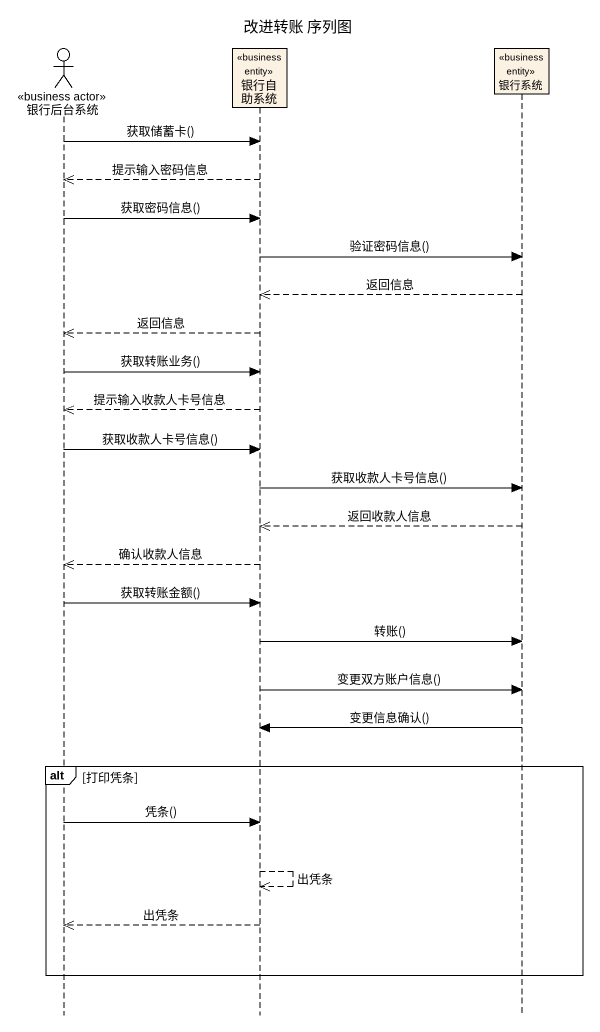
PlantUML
@startuml
title 改进转账 序列图
hide footbox
actor 银行后台系统 <<business actor>>
participant 银行自助系统 <<business entity>>
participant 银行系统 <<business entity>>

银行后台系统 -> 银行自助系统 : 获取储蓄卡()
银行自助系统 -->> 银行后台系统 : 提示输入密码信息
银行后台系统 -> 银行自助系统 : 获取密码信息()
银行自助系统 -> 银行系统 : 验证密码信息()
银行系统 -->> 银行自助系统 : 返回信息
银行自助系统 -->> 银行后台系统 : 返回信息
银行后台系统 -> 银行自助系统 : 获取转账业务()
银行自助系统 -->> 银行后台系统 : 提示输入收款人卡号信息
银行后台系统 -> 银行自助系统 : 获取收款人卡号信息()
银行自助系统 -> 银行系统 : 获取收款人卡号信息()
银行系统 -->> 银行自助系统 : 返回收款人信息
银行自助系统 -->> 银行后台系统 : 确认收款人信息
银行后台系统 -> 银行自助系统 : 获取转账金额()
银行自助系统 -> 银行系统 : 转账()
银行自助系统 -> 银行系统 : 变更双方账户信息()
银行系统 -> 银行自助系统 : 变更信息确认()
alt 打印凭条
  银行后台系统 -> 银行自助系统 : 凭条()
  银行自助系统 -->> 银行自助系统 : 出凭条
  银行自助系统 -->> 银行后台系统 : 出凭条
end
@enduml
